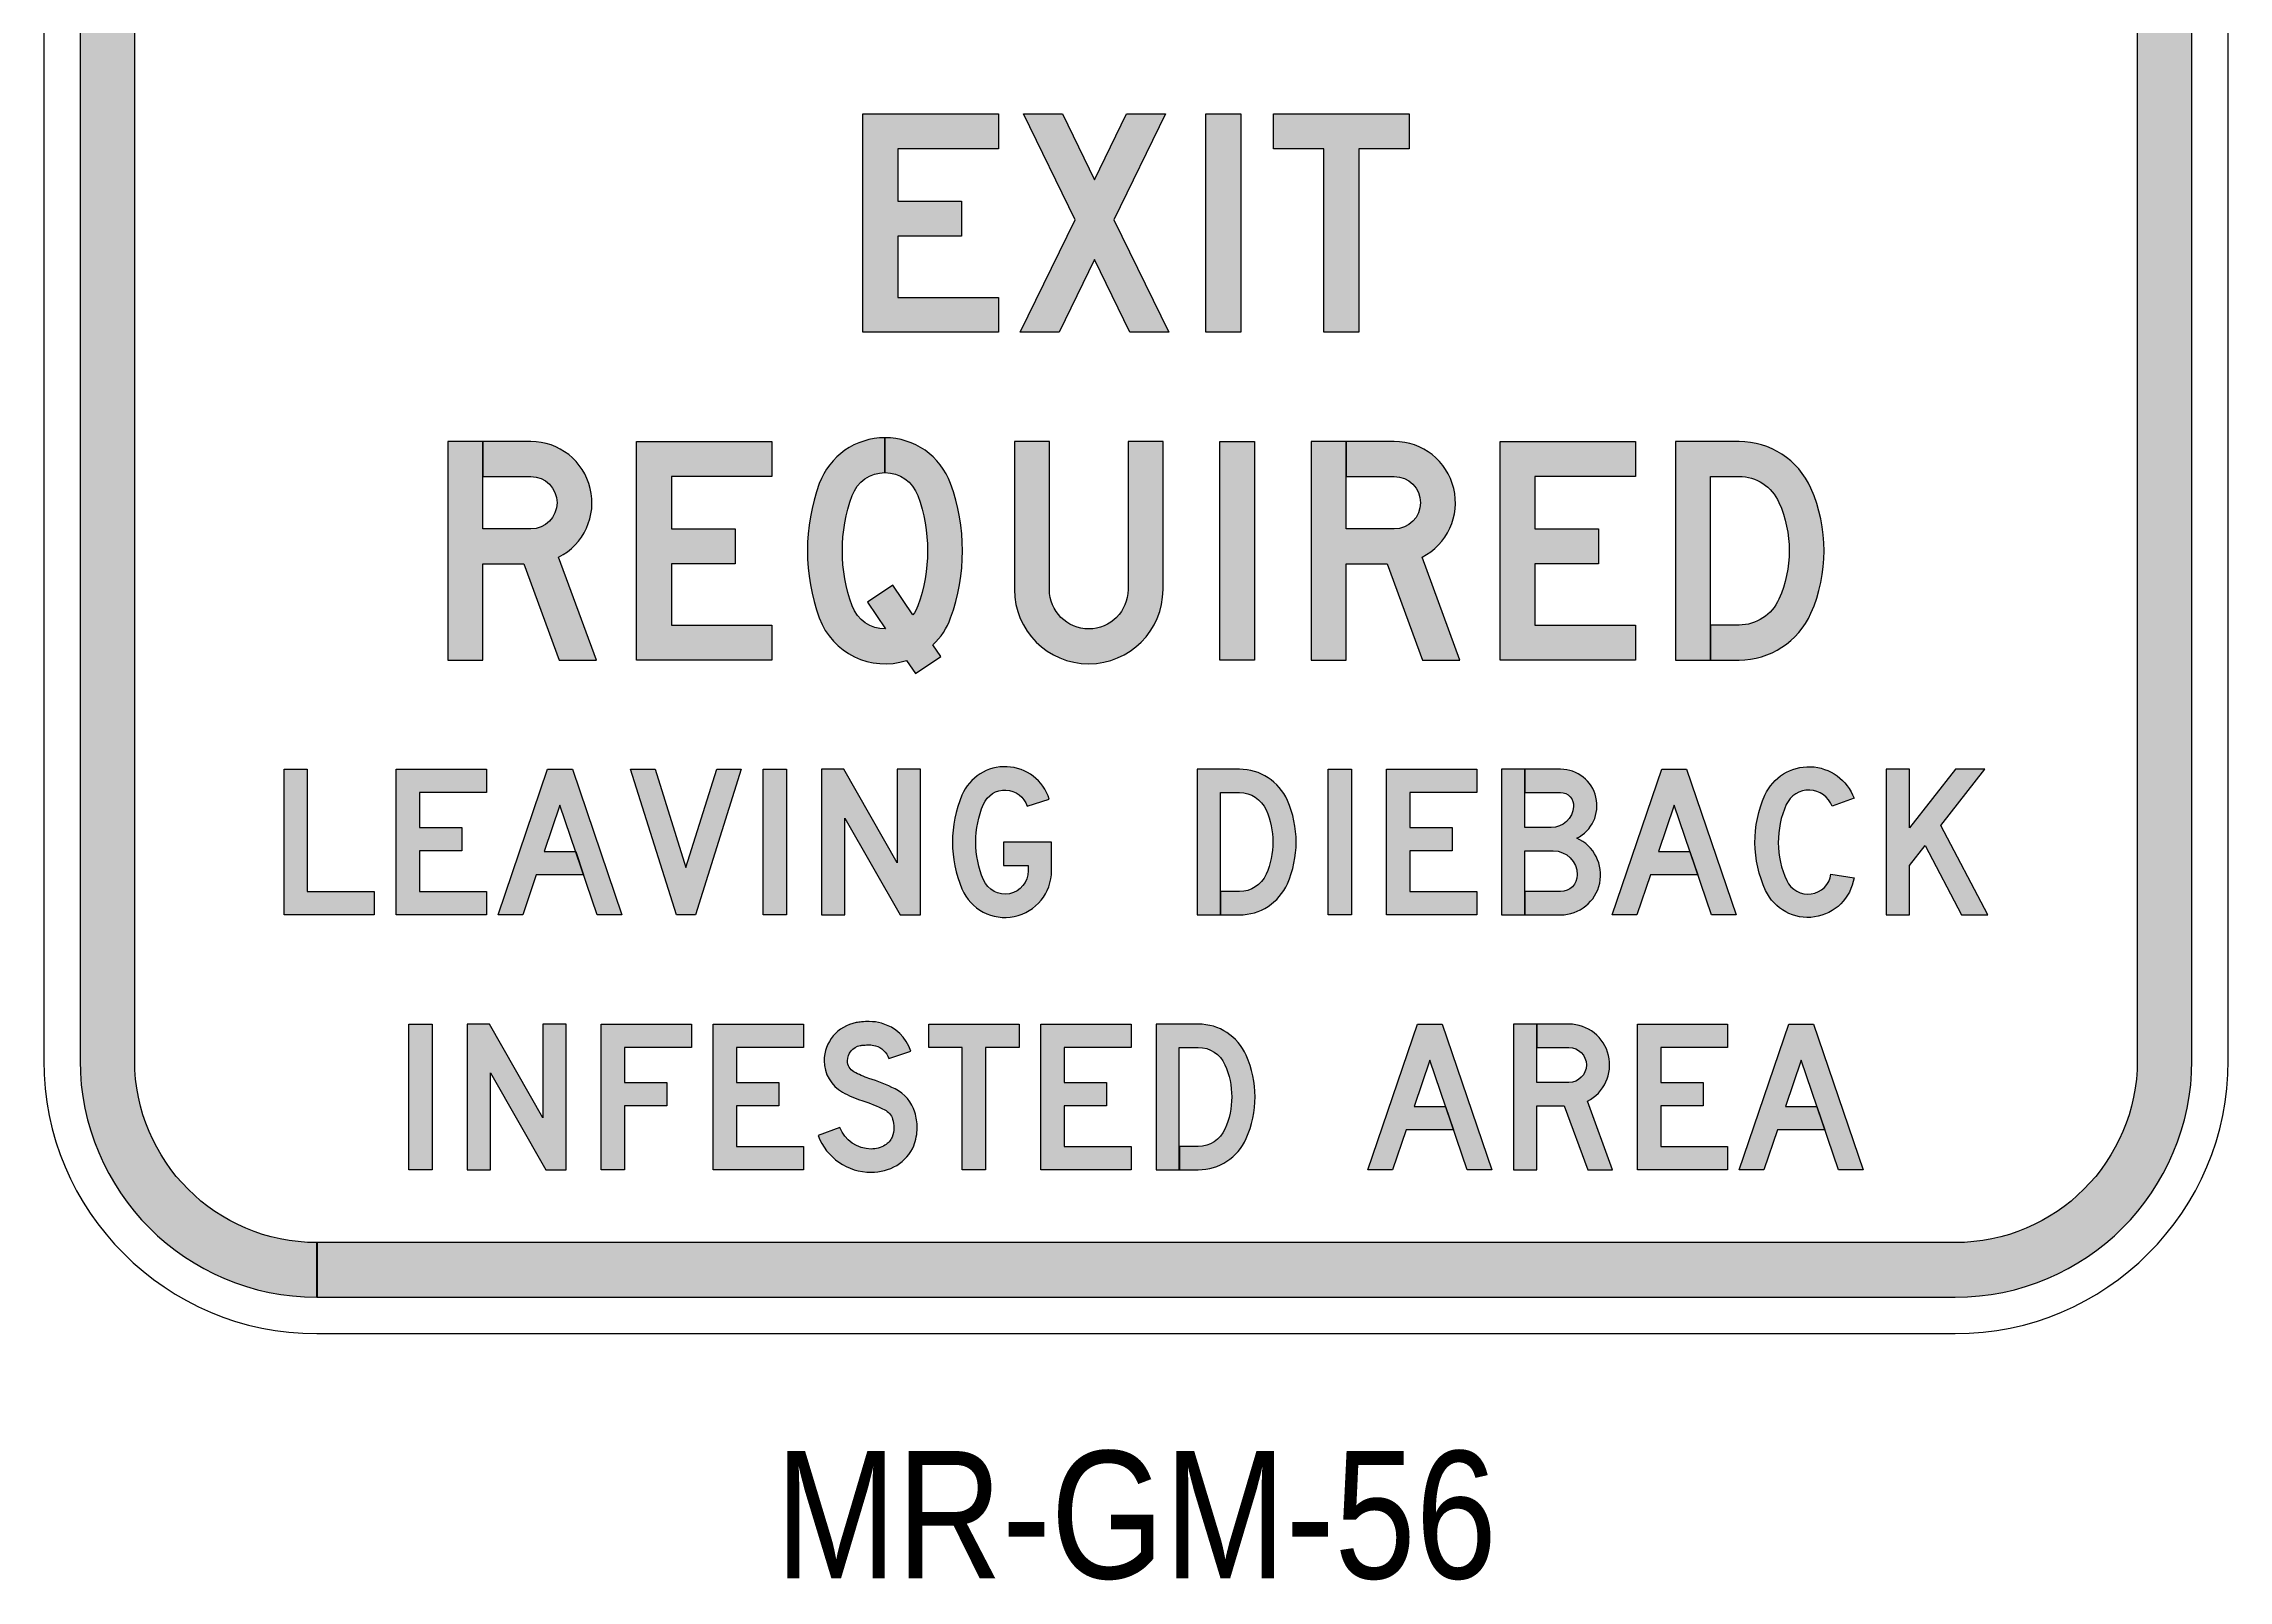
# Model space of a CAD drawing. Header units: millimetres. Extents: x 5945.2 to 6005.2, y 5292.1 to 5378.8.
# Drawn here: x 5945.2 to 6005.2, y 5292.1 to 5334.3 of the extents above; entities that cross this region are included whole.
import ezdxf
from ezdxf.enums import TextEntityAlignment as Align

# ---------------------------------------------------------------- set-up
doc = ezdxf.new("R2010")
doc.units = ezdxf.units.MM
doc.layers.add('GSBWFILL', color=7, linetype='Continuous', lineweight=0)
doc.layers.add('GSCOLORFILL', color=7, linetype='Continuous', lineweight=0)
doc.layers.add('T35', color=3, linetype='Continuous')
doc.layers.get('GSCOLORFILL').off()
doc.styles.add('T35', font='ARIALN.TTF', dxfattribs={"height": 3.5})
doc.styles.add('TSText', font='isocp2.shx')

# ---------------------------------------------------------------- blocks, each defined once
blk = doc.blocks.new('*U60')
at = {"layer": 'GSBWFILL', "transparency": 33554687}
blk.add_hatch(color=256, dxfattribs=at).paths.add_polyline_path([(-224.8500000000004, -390), (225, -390, 0.414213562373095), (290, -325), (290, 325, 0.414213562373095), (225, 390), (-225, 390, 0.414213562373095), (-290, 325), (-290, -325, 0.414213562373095), (-225, -390), (-225, -375, -0.414213562373095), (-275, -325), (-275, 325, -0.414213562373095), (-225, 375), (225, 375, -0.414213562373095), (275, 325), (275, -325, -0.414213562373095), (225, -375), (-224.8500000000004, -375)])
at = {"layer": 'GSBWFILL', "linetype": 'Continuous', "transparency": 33554687}
for points in [[(-225, -400), (225, -400, 0.414213562373095), (300, -325), (300, 325, 0.414213562373095), (225, 400), (-225, 400, 0.414213562373095), (-300, 325), (-300, -325, 0.414213562373095), (-225, -400)], [(-224.8500000000004, -390), (225, -390, 0.414213562373095), (290, -325), (290, 325, 0.414213562373095), (225, 390), (-225, 390, 0.414213562373095), (-290, 325), (-290, -325, 0.414213562373095), (-225, -390), (-225, -375, -0.414213562373095), (-275, -325), (-275, 325, -0.414213562373095), (-225, 375), (225, 375, -0.414213562373095), (275, 325), (275, -325, -0.414213562373095), (225, -375), (-224.8500000000004, -375), (-224.8500000000004, -390)]]:
    blk.add_lwpolyline(points, format="xyb", close=True, dxfattribs=at)
at = {"layer": 'GSBWFILL', "color": 250, "transparency": 33554687, "style": 'TSText'}
for s in ['levels:GSCOLORFILL|GSBWFILL|GSOUTLINE', 'panelStyle:MR-GM5-11 ENTRY_EXIT.ssm', 'chevronShoulderRadius:300.000', 'constructPanels:900|600|450', 'panelBorderRadius:300.000', 'chevronTipRadius:300.000', 'constructPanelMode:0', 'panelRoundCorners:0', 'panelStation:none', 'panelHeightLock:1', 'panelWidthLock:1', 'heightRounding:2', 'legendMaterial:0', 'panelName:name', 'panelStandard:2', 'widthRounding:2', 'panelMounting:1', 'panelMaterial:0', 'panelQuantity:1', 'marginAlign:9', 'panelShape:0', 'panelSizes:', 'version:2']:
    blk.add_text(s, height=0.001, dxfattribs=at).set_placement((0, 399.9979999999996), align=Align.CENTER)
blk = doc.blocks.new('*U3')
at = {"layer": 'GSBWFILL'}
h = blk.add_hatch(color=256, dxfattribs=at)
edge = h.paths.add_edge_path()
edge.add_line((32.005, 200.0000000000001), (32.005, 168))
edge.add_line((32.005, 168), (75.95926078043158, 168))
edge.add_arc((75.95926078043156, 144), 24, -90, 90, ccw=False)
edge.add_line((75.95926078043158, 120), (32, 120))
edge.add_line((32, 120), (32, 200.0000000000001))
edge.add_line((32, 200.0000000000001), (0, 200.0000000000001))
edge.add_line((0, 200.0000000000001), (0, 0))
edge.add_line((0, 0), (32, 0))
edge.add_line((32, 0), (32, 87.99999999999999))
edge.add_line((32, 87.99999999999999), (69.56177767763825, 87.99999999999989))
edge.add_line((69.56177767763825, 87.99999999999989), (101.9068749928872, -1.13686837721616e-13))
edge.add_line((101.9068749928872, -1.13686837721616e-13), (136.0000005012898, 0))
edge.add_line((136.0000005012898, 0), (101.4069289715749, 94.11597266024452))
edge.add_arc((75.95926078043153, 144), 56.00000000000001, 297.0277924266878, 449.9999999999999)
edge.add_line((75.95926078043158, 200), (32.005, 200.0000000000001))
blk.add_lwpolyline([(32.005, 200.0000000000001), (32.005, 168), (75.95926078043158, 168, -0.9999999999999997), (75.95926078043158, 120), (32, 120), (32, 200.0000000000001), (0, 200.0000000000001), (0, 0), (32, 0), (32, 87.99999999999999), (69.56177767763825, 87.99999999999989), (101.9068749928872, -1.13686837721616e-13), (136.0000005012898, 0), (101.4069289715749, 94.11597266024452, 0.7881398215037695), (75.95926078043158, 200)], format="xyb", close=True, dxfattribs=at)
blk = doc.blocks.new('*U4')
at = {"layer": 'GSBWFILL', "linetype": 'Continuous'}
blk.add_hatch(color=256, dxfattribs=at).paths.add_polyline_path([(124, 168), (32, 168), (32, 120), (90.15557582658448, 120), (90.15557582658454, 88), (32, 88), (32, 32), (124, 32), (124, 0), (0, 0), (0, 200), (124, 200)])
at = {"layer": 'GSBWFILL'}
blk.add_lwpolyline([(124, 168), (32, 168), (32, 120), (90.15557582658448, 120), (90.15557582658454, 88), (32, 88), (32, 32), (124, 32), (124, 0), (0, 0), (0, 200), (124, 200)], close=True, dxfattribs=at)
blk = doc.blocks.new('*U5')
at = {"layer": 'GSBWFILL', "linetype": 'Continuous'}
blk.add_hatch(color=256, dxfattribs=at).paths.add_polyline_path([(71, 171.5), (71, 203.5, 0.3148253933391203), (10.89746776448658, 161.4928538138885, 0.177215189873418), (10.89746776448658, 38.50714618611153, 0.4038112093743677), (90.83692084620304, -0.3481435324158042), (99, -12.5), (122.2426720247658, 3.113398001369433), (114.9469672184086, 13.97404947446941, 0.1162969882779719), (131.1025322355134, 38.50714618611138, 0.1772151898734181), (131.1025322355134, 161.4928538138885, 0.3147824596861236), (71.00999999999999, 203.49999921875), (71.00999999999999, 171.4999984375, -0.3147395270879068), (101.0512661177567, 150.4964269069442, -0.1772151898734181), (101.0512661177567, 49.50357309305575, -0.07337395745400667), (96.59504256230747, 41.29339186025629), (78.24267202476585, 68.61339800136943), (55, 53.00000000000001), (71.45583420892626, 28.50324680262116, -0.3187441096072749), (40.94873388224332, 49.50357309305576, -0.177215189873418), (40.94873388224327, 150.4964269069442, -0.3148253933391202)])
at = {"layer": 'GSBWFILL'}
blk.add_lwpolyline([(71.00999999999999, 171.4999984375, -0.3147395270879071), (101.0512661177568, 150.4964269069442, -0.1772151898734181), (101.0512661177567, 49.50357309305574, -0.07337395745400656), (96.59504256230747, 41.29339186025629), (78.24267202476585, 68.61339800136943), (55, 53), (71.45583420892626, 28.50324680262117, -0.3187441096072751), (40.94873388224329, 49.50357309305578, -0.1772151898734181), (40.94873388224329, 150.4964269069443, -0.3148253933391199), (71, 171.5), (71, 203.5, 0.3148253933391202), (10.89746776448658, 161.4928538138885, 0.1772151898734181), (10.89746776448658, 38.50714618611151, 0.4038112093743677), (90.83692084620304, -0.3481435324158184), (99, -12.5), (122.2426720247659, 3.113398001369426), (114.9469672184086, 13.97404947446942, 0.1162969882779723), (131.1025322355134, 38.50714618611148, 0.1772151898734181), (131.1025322355134, 161.4928538138885, 0.3147824596861236), (71.00999999999999, 203.49999921875)], format="xyb", close=True, dxfattribs=at)
blk = doc.blocks.new('*U6')
at = {"layer": 'GSBWFILL', "linetype": 'Continuous'}
blk.add_hatch(color=256, dxfattribs=at).paths.add_polyline_path([(0, 64.50000000000003, 1), (136, 64.50000000000001), (136, 200), (104, 200), (104, 64.5, -1), (32, 64.5), (32, 200), (0, 200)])
at = {"layer": 'GSBWFILL'}
blk.add_lwpolyline([(0, 200), (0, 64.50000000000001, 0.9999999999999999), (136, 64.5), (136, 200), (104, 200), (104, 64.5, -0.9999999999999999), (32, 64.5), (32, 200)], format="xyb", close=True, dxfattribs=at)
blk = doc.blocks.new('*U7')
at = {"layer": 'GSBWFILL', "linetype": 'Continuous'}
blk.add_hatch(color=256, dxfattribs=at).paths.add_polyline_path([(0, 200), (32, 200), (32, 0), (0, 0)])
at = {"layer": 'GSBWFILL'}
blk.add_lwpolyline([(0, 200), (32, 200), (32, 0), (0, 0)], close=True, dxfattribs=at)
blk = doc.blocks.new('*U8')
at = {"layer": 'GSBWFILL'}
h = blk.add_hatch(color=256, dxfattribs=at)
edge = h.paths.add_edge_path()
edge.add_line((32.005, 200.0000000000001), (32.005, 168))
edge.add_line((32.005, 168), (75.95926078043158, 168))
edge.add_arc((75.95926078043156, 144), 24, -90, 90, ccw=False)
edge.add_line((75.95926078043158, 120), (32, 120))
edge.add_line((32, 120), (32, 200.0000000000001))
edge.add_line((32, 200.0000000000001), (0, 200.0000000000001))
edge.add_line((0, 200.0000000000001), (0, 0))
edge.add_line((0, 0), (32, 0))
edge.add_line((32, 0), (32, 87.99999999999999))
edge.add_line((32, 87.99999999999999), (69.56177767763825, 87.99999999999989))
edge.add_line((69.56177767763825, 87.99999999999989), (101.9068749928872, -1.13686837721616e-13))
edge.add_line((101.9068749928872, -1.13686837721616e-13), (136.0000005012898, 0))
edge.add_line((136.0000005012898, 0), (101.4069289715749, 94.11597266024452))
edge.add_arc((75.95926078043153, 144), 56.00000000000001, 297.0277924266878, 449.9999999999999)
edge.add_line((75.95926078043158, 200), (32.005, 200.0000000000001))
blk.add_lwpolyline([(32.005, 200.0000000000001), (32.005, 168), (75.95926078043158, 168, -0.9999999999999997), (75.95926078043158, 120), (32, 120), (32, 200.0000000000001), (0, 200.0000000000001), (0, 0), (32, 0), (32, 87.99999999999999), (69.56177767763825, 87.99999999999989), (101.9068749928872, -1.13686837721616e-13), (136.0000005012898, 0), (101.4069289715749, 94.11597266024452, 0.7881398215037695), (75.95926078043158, 200)], format="xyb", close=True, dxfattribs=at)
blk = doc.blocks.new('*U9')
at = {"layer": 'GSBWFILL', "linetype": 'Continuous'}
blk.add_hatch(color=256, dxfattribs=at).paths.add_polyline_path([(124, 168), (32, 168), (32, 120), (90.15557582658448, 120), (90.15557582658454, 88), (32, 88), (32, 32), (124, 32), (124, 0), (0, 0), (0, 200), (124, 200)])
at = {"layer": 'GSBWFILL'}
blk.add_lwpolyline([(124, 168), (32, 168), (32, 120), (90.15557582658448, 120), (90.15557582658454, 88), (32, 88), (32, 32), (124, 32), (124, 0), (0, 0), (0, 200), (124, 200)], close=True, dxfattribs=at)
blk = doc.blocks.new('*U10')
at = {"layer": 'GSBWFILL', "linetype": 'Continuous'}
blk.add_hatch(color=256, dxfattribs=at).paths.add_polyline_path([(0, 0), (32, 0), (32, 168), (58.06346010171022, 168, -0.2964931262111151), (94.62198769690464, 144.2318840579709, -0.2120192820817769), (94.62198769690457, 55.76811594202896, -0.2964931262111147), (58.06346010171025, 32), (32.00999999999999, 32), (32.00999999999999, 0), (58.06346010171028, 0, 0.2964931262111141), (123.86880977306, 42.78260869565194, 0.2120192820817776), (123.8688097730601, 157.2173913043478, 0.296493126211115), (58.06346010171024, 200), (1.77635683940025e-15, 200)])
at = {"layer": 'GSBWFILL'}
blk.add_lwpolyline([(32.00999999999999, 31.99999999999999), (32.00999999999999, 0), (58.06346010171023, 0, 0.2964931262111147), (123.86880977306, 42.78260869565205, 0.2120192820817774), (123.8688097730601, 157.2173913043478, 0.2964931262111148), (58.06346010171023, 200), (0, 200), (0, 0), (32, 0), (32, 168), (58.06346010171023, 168, -0.2964931262111147), (94.62198769690463, 144.231884057971, -0.2120192820817771), (94.62198769690457, 55.76811594202893, -0.2964931262111147), (58.06346010171023, 32)], format="xyb", close=True, dxfattribs=at)
blk = doc.blocks.new('*U2')
at = {"layer": 'GSCOLORFILL', "color": 28, "true_color": 0x0a0a0a}
for name, p, xscale, yscale, zscale in [('*U3', (0, 0), 0.2999999988942136, 0.3, 0.2999999988942136), ('*U4', (51.82500000000001, 0), 0.3, 0.3, 0.3), ('*U5', (98.75294117647061, 0), 0.2999999999999999, 0.2999999999999999, 0.2999999999999999), ('*U6', (155.6205882352942, 0), 0.3, 0.3, 0.3), ('*U7', (211.9852941176471, 0), 0.3, 0.3, 0.3), ('*U8', (237.15, 0), 0.2999999988942136, 0.3, 0.2999999988942136), ('*U9', (288.975, 0), 0.3, 0.3, 0.3), ('*U10', (337.2, 0), 0.3, 0.3, 0.3)]:
    blk.add_blockref(name, p, dxfattribs=dict(at, xscale=xscale, yscale=yscale, zscale=zscale))
blk = doc.blocks.new('*U1')
at = {"layer": 'GSCOLORFILL'}
blk.add_blockref('*U2', (-189, 0), dxfattribs=at)
blk = doc.blocks.new('*U24')
at = {"layer": 'GSBWFILL', "linetype": 'Continuous'}
blk.add_hatch(color=256, dxfattribs=at).paths.add_polyline_path([(124, 168), (32, 168), (32, 120), (90.15557582658448, 120), (90.15557582658454, 88), (32, 88), (32, 32), (124, 32), (124, 0), (0, 0), (0, 200), (124, 200)])
at = {"layer": 'GSBWFILL'}
blk.add_lwpolyline([(124, 168), (32, 168), (32, 120), (90.15557582658448, 120), (90.15557582658454, 88), (32, 88), (32, 32), (124, 32), (124, 0), (0, 0), (0, 200), (124, 200)], close=True, dxfattribs=at)
blk = doc.blocks.new('*U25')
at = {"layer": 'GSBWFILL', "linetype": 'Continuous'}
blk.add_hatch(color=256, dxfattribs=at).paths.add_polyline_path([(50.20327474886614, 103.0798750345528), (0, -2.842170943040401e-14), (35.59345050226778, -2.842170943040401e-14), (68, 66.53874850271067), (100.4065494977322, -2.842170943040401e-14), (136, -2.842170943040401e-14), (85.79672525113392, 103.0798750345528), (133, 199.9999999999999), (97.40654949773221, 200), (68, 139.6210015663949), (38.59345050226779, 200), (2.999999999999993, 200)])
at = {"layer": 'GSBWFILL'}
blk.add_lwpolyline([(68, 66.53874850271067), (35.59345050226779, -2.842170943040401e-14), (0, -2.842170943040401e-14), (50.20327474886614, 103.0798750345528), (3, 200), (38.59345050226779, 200), (68, 139.6210015663949), (97.40654949773221, 200), (133, 199.9999999999999), (85.79672525113392, 103.0798750345528), (136, -2.842170943040401e-14), (100.4065494977322, -2.842170943040401e-14)], close=True, dxfattribs=at)
blk = doc.blocks.new('*U26')
at = {"layer": 'GSBWFILL', "linetype": 'Continuous'}
blk.add_hatch(color=256, dxfattribs=at).paths.add_polyline_path([(0, 200), (32, 200), (32, 0), (0, 0)])
at = {"layer": 'GSBWFILL'}
blk.add_lwpolyline([(0, 200), (32, 200), (32, 0), (0, 0)], close=True, dxfattribs=at)
blk = doc.blocks.new('*U27')
at = {"layer": 'GSBWFILL', "linetype": 'Continuous'}
blk.add_hatch(color=256, dxfattribs=at).paths.add_polyline_path([(124, 200), (124, 168), (78, 168), (78, 0), (46, 0), (46, 168), (0, 168), (0, 200)])
at = {"layer": 'GSBWFILL'}
blk.add_lwpolyline([(124, 200), (124, 168), (78, 168), (78, 0), (46, 0), (46, 168), (0, 168), (0, 200)], close=True, dxfattribs=at)
blk = doc.blocks.new('*U23')
at = {"layer": 'GSBWFILL', "color": 28, "true_color": 0x0a0a0a, "xscale": 0.3, "yscale": 0.3, "zscale": 0.3}
for name, p in [('*U24', (0, 0)), ('*U25', (43.19999999999982, 0)), ('*U26', (94.19999999999982, 0)), ('*U27', (112.8000000000002, 0))]:
    blk.add_blockref(name, p, dxfattribs=at)
blk = doc.blocks.new('*U22')
at = {"layer": 'GSBWFILL'}
blk.add_blockref('*U23', (-75, 0), dxfattribs=at)
blk = doc.blocks.new('*U30')
at = {"layer": 'GSBWFILL', "linetype": 'Continuous'}
blk.add_hatch(color=256, dxfattribs=at).paths.add_polyline_path([(32, 32), (124, 32), (124, 0), (0, 0), (0, 200), (32, 200)])
at = {"layer": 'GSBWFILL'}
blk.add_lwpolyline([(32, 32), (124, 32), (124, 0), (0, 0), (0, 200), (32, 200)], close=True, dxfattribs=at)
blk = doc.blocks.new('*U31')
at = {"layer": 'GSBWFILL', "linetype": 'Continuous'}
blk.add_hatch(color=256, dxfattribs=at).paths.add_polyline_path([(124, 168), (32, 168), (32, 120), (90.15557582658448, 120), (90.15557582658454, 88), (32, 88), (32, 32), (124, 32), (124, 0), (0, 0), (0, 200), (124, 200)])
at = {"layer": 'GSBWFILL'}
blk.add_lwpolyline([(124, 168), (32, 168), (32, 120), (90.15557582658448, 120), (90.15557582658454, 88), (32, 88), (32, 32), (124, 32), (124, 0), (0, 0), (0, 200), (124, 200)], close=True, dxfattribs=at)
blk = doc.blocks.new('*U32')
at = {"layer": 'GSBWFILL', "linetype": 'Continuous'}
blk.add_hatch(color=256, dxfattribs=at).paths.add_polyline_path([(0, 0), (68, 200), (102, 200), (170, 0), (136.2009704281322, 0), (85, 150.5910894945062), (63.37275643622598, 86.9815496010532), (106.6166813670329, 86.9815496010532), (117.4966813670329, 54.9815496010532), (52.49275643622593, 54.9815496010532), (33.79902957186789, 0)])
at = {"layer": 'GSBWFILL'}
blk.add_lwpolyline([(0, 0), (68, 200), (102, 200), (170, 0), (136.2009704281322, 0), (85, 150.5910894945062), (63.37275643622598, 86.9815496010532), (106.6166813670329, 86.9815496010532), (117.4966813670329, 54.9815496010532), (52.49275643622593, 54.9815496010532), (33.79902957186789, 0)], close=True, dxfattribs=at)
blk = doc.blocks.new('*U33')
at = {"layer": 'GSBWFILL', "linetype": 'Continuous'}
blk.add_hatch(color=256, dxfattribs=at).paths.add_polyline_path([(33.55005812215529, 199.9999999999999), (76, 65.23827975287402), (118.4499418778447, 200), (152, 200), (89, 0), (63, 0), (0, 199.9999999999999)])
at = {"layer": 'GSBWFILL'}
blk.add_lwpolyline([(33.55005812215529, 199.9999999999999), (76, 65.23827975287402), (118.4499418778447, 200), (152, 200), (89, 0), (63, 0), (0, 199.9999999999999)], close=True, dxfattribs=at)
blk = doc.blocks.new('*U34')
at = {"layer": 'GSBWFILL', "linetype": 'Continuous'}
blk.add_hatch(color=256, dxfattribs=at).paths.add_polyline_path([(0, 200), (32, 200), (32, 0), (0, 0)])
at = {"layer": 'GSBWFILL'}
blk.add_lwpolyline([(0, 200), (32, 200), (32, 0), (0, 0)], close=True, dxfattribs=at)
blk = doc.blocks.new('*U35')
at = {"layer": 'GSBWFILL', "linetype": 'Continuous'}
blk.add_hatch(color=256, dxfattribs=at).paths.add_polyline_path([(32, 133), (108, 0), (136, 0), (136, 200), (104, 200), (104, 71.49806198638848), (30.57032113507903, 200), (0, 200), (0, 0), (32, 0)])
at = {"layer": 'GSBWFILL'}
blk.add_lwpolyline([(136, 0), (136, 200), (104, 200), (104, 71.49806198638845), (30.57032113507904, 200), (0, 200), (0, 0), (32, 0), (32, 133), (108, 0)], close=True, dxfattribs=at)
blk = doc.blocks.new('*U36')
at = {"layer": 'GSBWFILL', "linetype": 'Continuous'}
blk.add_hatch(color=256, dxfattribs=at).paths.add_polyline_path([(102.4784760117693, 149.25), (132.9569520235387, 159, 0.6960666674231567), (13.04355856549174, 164.4025704171156, 0.2025316455696203), (13.04355856549179, 35.59742958288439, 0.8177717737410953), (136, 60.50000000000001), (136, 100), (70, 100), (70, 68.00000000000001), (104, 68.00000000000001), (104, 60.5, -0.8177717737410962), (42.52177928274591, 48.04871479144219, -0.2025316455696204), (42.52177928274591, 151.9512852085578, -0.6960666674231561)])
at = {"layer": 'GSBWFILL'}
blk.add_lwpolyline([(70, 100), (70, 68.00000000000001), (104, 68.00000000000001), (104, 60.5, -0.8177717737410954), (42.52177928274591, 48.04871479144221, -0.2025316455696203), (42.52177928274591, 151.9512852085578, -0.6960666674231561), (102.4784760117693, 149.25), (132.9569520235387, 159, 0.6960666674231561), (13.04355856549176, 164.4025704171156, 0.2025316455696203), (13.04355856549176, 35.59742958288442, 0.8177717737410954), (136, 60.5), (136, 100)], format="xyb", close=True, dxfattribs=at)
blk = doc.blocks.new('*U29')
at = {"layer": 'GSBWFILL', "color": 28, "true_color": 0x0a0a0a, "xscale": 0.2, "yscale": 0.2, "zscale": 0.2}
for name, p in [('*U30', (0, 0)), ('*U31', (30.80000000000018, 0)), ('*U32', (58.80000000000018, 0)), ('*U33', (95.19999999999982, 0)), ('*U34', (131.5999999999995, 0)), ('*U35', (147.5999999999995, 0)), ('*U36', (183.5999999999995, 0))]:
    blk.add_blockref(name, p, dxfattribs=at)
blk = doc.blocks.new('*U38')
at = {"layer": 'GSBWFILL', "linetype": 'Continuous'}
blk.add_hatch(color=256, dxfattribs=at).paths.add_polyline_path([(0, 0), (32, 0), (32, 168), (58.06346010171022, 168, -0.2964931262111151), (94.62198769690464, 144.2318840579709, -0.2120192820817769), (94.62198769690457, 55.76811594202896, -0.2964931262111147), (58.06346010171025, 32), (32.00999999999999, 32), (32.00999999999999, 0), (58.06346010171028, 0, 0.2964931262111141), (123.86880977306, 42.78260869565194, 0.2120192820817776), (123.8688097730601, 157.2173913043478, 0.296493126211115), (58.06346010171024, 200), (1.77635683940025e-15, 200)])
at = {"layer": 'GSBWFILL'}
blk.add_lwpolyline([(32.00999999999999, 31.99999999999999), (32.00999999999999, 0), (58.06346010171023, 0, 0.2964931262111147), (123.86880977306, 42.78260869565205, 0.2120192820817774), (123.8688097730601, 157.2173913043478, 0.2964931262111148), (58.06346010171023, 200), (0, 200), (0, 0), (32, 0), (32, 168), (58.06346010171023, 168, -0.2964931262111147), (94.62198769690463, 144.231884057971, -0.2120192820817771), (94.62198769690457, 55.76811594202893, -0.2964931262111147), (58.06346010171023, 32)], format="xyb", close=True, dxfattribs=at)
blk = doc.blocks.new('*U39')
at = {"layer": 'GSBWFILL', "linetype": 'Continuous'}
blk.add_hatch(color=256, dxfattribs=at).paths.add_polyline_path([(0, 200), (32, 200), (32, 0), (0, 0)])
at = {"layer": 'GSBWFILL'}
blk.add_lwpolyline([(0, 200), (32, 200), (32, 0), (0, 0)], close=True, dxfattribs=at)
blk = doc.blocks.new('*U40')
at = {"layer": 'GSBWFILL', "linetype": 'Continuous'}
blk.add_hatch(color=256, dxfattribs=at).paths.add_polyline_path([(124, 168), (32, 168), (32, 120), (90.15557582658448, 120), (90.15557582658454, 88), (32, 88), (32, 32), (124, 32), (124, 0), (0, 0), (0, 200), (124, 200)])
at = {"layer": 'GSBWFILL'}
blk.add_lwpolyline([(124, 168), (32, 168), (32, 120), (90.15557582658448, 120), (90.15557582658454, 88), (32, 88), (32, 32), (124, 32), (124, 0), (0, 0), (0, 200), (124, 200)], close=True, dxfattribs=at)
blk = doc.blocks.new('*U41')
at = {"layer": 'GSBWFILL', "linetype": 'Continuous'}
blk.add_hatch(color=256, dxfattribs=at).paths.add_polyline_path([(32.00999999999999, 200), (32.00999999999998, 168), (80.99999999999999, 168, -0.4369501879659421), (98.94666654943711, 148.6153846153846, -0.3918366946533312), (68.03851860318423, 120), (32, 120), (32, 200), (0, 200), (0, 0), (32, 0), (32, 88), (70.99999999999999, 88.00000000000001, -0.4142135623730951), (104, 55, -0.4142135623730952), (81.00000000000001, 32), (32.00999999999999, 32), (32.00999999999999, 0), (80.99999999999997, 0, 0.8101203806570798), (103.3296878269435, 105.2631578947368, 0.7917000734326471), (80.99999999999994, 200)])
at = {"layer": 'GSBWFILL'}
blk.add_lwpolyline([(32, 87.99999999999999), (71, 88, -0.4142135623730948), (104, 55.00000000000001, -0.4142135623730953), (81, 31.99999999999999), (32.00999999999999, 32), (32.00999999999999, -2.807959626133432e-15), (81, -7.105427357601002e-15, 0.8101203806570794), (103.3296878269435, 105.2631578947368, 0.7917000734326467), (81, 200), (32.00999999999999, 200), (32.00999999999999, 168), (81, 168, -0.4369501879659418), (98.94666654943711, 148.6153846153846, -0.3918366946533313), (68.03851860318423, 120), (32, 120), (32, 200), (0, 200), (0, 0), (32, -2.807082412879408e-15)], format="xyb", close=True, dxfattribs=at)
blk = doc.blocks.new('*U42')
at = {"layer": 'GSBWFILL', "linetype": 'Continuous'}
blk.add_hatch(color=256, dxfattribs=at).paths.add_polyline_path([(0, 0), (68, 200), (102, 200), (170, 0), (136.2009704281322, 0), (85, 150.5910894945062), (63.37275643622598, 86.9815496010532), (106.6166813670329, 86.9815496010532), (117.4966813670329, 54.9815496010532), (52.49275643622593, 54.9815496010532), (33.79902957186789, 0)])
at = {"layer": 'GSBWFILL'}
blk.add_lwpolyline([(0, 0), (68, 200), (102, 200), (170, 0), (136.2009704281322, 0), (85, 150.5910894945062), (63.37275643622598, 86.9815496010532), (106.6166813670329, 86.9815496010532), (117.4966813670329, 54.9815496010532), (52.49275643622593, 54.9815496010532), (33.79902957186789, 0)], close=True, dxfattribs=at)
blk = doc.blocks.new('*U43')
at = {"layer": 'GSBWFILL', "linetype": 'Continuous'}
blk.add_hatch(color=256, dxfattribs=at).paths.add_polyline_path([(13.72124205111106, 164.4021739130435, 0.2166768782576798), (14.62675417347887, 33.60638297872339, 0.7444135620073873), (136, 51.04683606026731), (104.3509964946425, 55.77341803013366, -0.7444135620073865), (43.66437358138195, 47.05319148936167, -0.2166768782576799), (42.9422563192404, 151.3586956521739, -0.6740116141040627), (105.934343747456, 149.1418350505327), (136, 160.0988562745634, 0.6740116141040621)])
at = {"layer": 'GSBWFILL'}
blk.add_lwpolyline([(136, 51.04683606026732, -0.744413562007387), (14.6267541734789, 33.60638297872336, -0.2166768782576799), (13.72124205111101, 164.4021739130435, -0.674011614104063), (136, 160.0988562745634), (105.934343747456, 149.1418350505327, 0.6740116141040626), (42.94225631924041, 151.3586956521739, 0.21667687825768), (43.66437358138194, 47.05319148936167, 0.744413562007387), (104.3509964946425, 55.77341803013366)], format="xyb", close=True, dxfattribs=at)
blk = doc.blocks.new('*U44')
at = {"layer": 'GSBWFILL', "linetype": 'Continuous'}
blk.add_hatch(color=256, dxfattribs=at).paths.add_polyline_path([(32, 0), (32, 67.77367744077013), (53.63738598284965, 95.31688860247617), (103.83382792253, 0), (140, 0), (75.28901369495077, 122.878228708057), (135.8743072298192, 200), (95.18098315813143, 200), (32, 119.5740575174867), (32, 200), (0, 200), (0, 0)])
at = {"layer": 'GSBWFILL'}
blk.add_lwpolyline([(32, 0), (32, 67.77367744077013), (53.63738598284965, 95.31688860247617), (103.83382792253, 0), (140, 0), (75.28901369495077, 122.878228708057), (135.8743072298192, 200), (95.18098315813143, 200), (32, 119.5740575174867), (32, 200), (0, 200), (0, 0)], close=True, dxfattribs=at)
blk = doc.blocks.new('*U37')
at = {"layer": 'GSBWFILL', "color": 28, "true_color": 0x0a0a0a}
for name, p, xscale, yscale, zscale in [('*U38', (0, 0), 0.2, 0.2, 0.2), ('*U39', (36, 0), 0.2, 0.2, 0.2), ('*U40', (52, 0), 0.2, 0.2, 0.2), ('*U41', (83.60000000000036, 0), 0.1999999999999987, 0.1999999999999987, 0.1999999999999987), ('*U42', (114, 0), 0.2, 0.2, 0.2), ('*U43', (153.1999999999998, 0), 0.2, 0.2, 0.2), ('*U44', (189.1999999999998, 0), 0.2, 0.2, 0.2)]:
    blk.add_blockref(name, p, dxfattribs=dict(at, xscale=xscale, yscale=yscale, zscale=zscale))
blk = doc.blocks.new('*U28')
at = {"layer": 'GSBWFILL'}
for name, p in [('*U29', (-234.0000000000009, 0)), ('*U37', (16.79999999999836, 0))]:
    blk.add_blockref(name, p, dxfattribs=at)
blk = doc.blocks.new('*U47')
at = {"layer": 'GSBWFILL', "linetype": 'Continuous'}
blk.add_hatch(color=256, dxfattribs=at).paths.add_polyline_path([(0, 200), (32, 200), (32, 0), (0, 0)])
at = {"layer": 'GSBWFILL'}
blk.add_lwpolyline([(0, 200), (32, 200), (32, 0), (0, 0)], close=True, dxfattribs=at)
blk = doc.blocks.new('*U48')
at = {"layer": 'GSBWFILL', "linetype": 'Continuous'}
blk.add_hatch(color=256, dxfattribs=at).paths.add_polyline_path([(32, 133), (108, 0), (136, 0), (136, 200), (104, 200), (104, 71.49806198638848), (30.57032113507903, 200), (0, 200), (0, 0), (32, 0)])
at = {"layer": 'GSBWFILL'}
blk.add_lwpolyline([(136, 0), (136, 200), (104, 200), (104, 71.49806198638845), (30.57032113507904, 200), (0, 200), (0, 0), (32, 0), (32, 133), (108, 0)], close=True, dxfattribs=at)
blk = doc.blocks.new('*U49')
at = {"layer": 'GSBWFILL', "linetype": 'Continuous'}
blk.add_hatch(color=256, dxfattribs=at).paths.add_polyline_path([(124, 200), (124, 168), (32, 168), (32, 120), (90.15557582658448, 120), (90.15557582658454, 88), (32, 88), (32, 0), (0, 0), (0, 200)])
at = {"layer": 'GSBWFILL'}
blk.add_lwpolyline([(124, 200), (124, 168), (32, 168), (32, 120), (90.15557582658448, 120), (90.15557582658454, 88), (32, 88), (32, 0), (0, 0), (0, 200)], close=True, dxfattribs=at)
blk = doc.blocks.new('*U50')
at = {"layer": 'GSBWFILL', "linetype": 'Continuous'}
blk.add_hatch(color=256, dxfattribs=at).paths.add_polyline_path([(124, 168), (32, 168), (32, 120), (90.15557582658448, 120), (90.15557582658454, 88), (32, 88), (32, 32), (124, 32), (124, 0), (0, 0), (0, 200), (124, 200)])
at = {"layer": 'GSBWFILL'}
blk.add_lwpolyline([(124, 168), (32, 168), (32, 120), (90.15557582658448, 120), (90.15557582658454, 88), (32, 88), (32, 32), (124, 32), (124, 0), (0, 0), (0, 200), (124, 200)], close=True, dxfattribs=at)
blk = doc.blocks.new('*U51')
at = {"layer": 'GSBWFILL'}
h = blk.add_hatch(color=256, dxfattribs=at)
edge = h.paths.add_edge_path()
edge.add_arc((70.1138021978752, 139.8349602439575), 31.66503975604246, 74.46761882983742, 89.99999999999937, ccw=False)
edge.add_arc((71.36961921618118, 144.3533723390851), 26.97535701145702, 18.43416843661788, 74.46761882983628, ccw=False)
edge.add_line((96.96080605563552, 152.8833806652067), (127.318809418287, 163.002255693254))
edge.add_arc((71.36961921618013, 144.353372339084), 58.97535701145839, 18.43416843661881, 74.46761882983712)
edge.add_arc((70.11380219787513, 139.8349602439581), 63.66503975604186, 74.46761882983803, 90.00000000000006)
edge.add_arc((70.11380219787479, 87.17811100693719), 116.3218889930628, 89.99999999999987, 95.20208452342816)
edge.add_arc((67.43430500120193, 116.6089654807103), 86.76931042056951, 95.20208452342852, 100.0660043927368)
edge.add_arc((61.58281260194144, 149.5723280011554), 53.29061223869738, 100.0660043927364, 179.9999999999999)
edge.add_arc((57.59622376642022, 149.5723280011556), 49.30402340317619, 180.0000000000001, 240.52539161732)
edge.add_arc((102.7723739602681, 229.5035335058323), 141.1184131237857, 240.5253916173195, 252.4229875600029)
edge.add_arc((-5.154268137836397, -111.1985611304839), 216.2694397253923, 63.49479254048009, 72.42298756000332, ccw=False)
edge.add_arc((81.8551508929528, 63.27562188433962), 21.30308483623306, 17.092358613637998, 63.49479254048009, ccw=False)
edge.add_arc((63.63858117502647, 57.67413260573667), 40.36141882497338, -1.1368683772161603e-13, 17.092358613637487, ccw=False)
edge.add_arc((69.91031519401423, 57.67413260573653), 34.08968480598563, -21.835978028378975, 1.1368683772161603e-13, ccw=False)
edge.add_arc((80.10296240503372, 53.58993848622089), 23.1092158372125, 300.4201037662424, 338.16402197162085, ccw=False)
edge.add_arc((72.8177436446915, 65.99731672222809), 37.49731672222812, 270.00000000000006, 300.4201037662424, ccw=False)
edge.add_arc((72.81774364469152, 74.31938926379087), 45.8193892637909, 200.6540005308844, 270.00000000000006, ccw=False)
edge.add_line((29.94328044301864, 58.15780401743604), (-1.13686837721616e-13, 46.87064510517077))
edge.add_arc((72.81774364469149, 74.31938926379078), 77.81938926379081, 200.6540005308842, 269.9999999999999)
edge.add_arc((72.81774364469143, 65.9973167222284), 69.49731672222843, 269.9999999999999, 300.4201037662422)
edge.add_arc((80.10296240503381, 53.58993848622085), 55.10921583721243, 300.4201037662423, 338.1640219716208)
edge.add_arc((69.91031519401425, 57.67413260573646), 66.08968480598561, 338.1640219716209, 360.0000000000001)
edge.add_arc((63.63858117502667, 57.67413260573663), 72.36141882497319, 359.9999999999999, 377.0923586136376)
edge.add_arc((81.85515089295305, 63.2756218843399), 53.30308483623273, 17.09235861363743, 63.49479254047981)
edge.add_arc((-5.154268137833228, -111.198561130476), 248.2694397253839, 63.49479254047989, 72.4229875600031)
edge.add_arc((102.7723739602719, 229.5035335058409), 109.118413123795, 240.5253916173198, 252.4229875600031, ccw=False)
edge.add_arc((57.59622376642032, 149.5723280011554), 17.30402340317604, 179.9999999999995, 240.5253916173191, ccw=False)
edge.add_arc((61.58281260194153, 149.5723280011556), 21.29061223869724, 100.06600439273649, 180.0000000000001, ccw=False)
edge.add_arc((67.4343050012016, 116.6089654807101), 54.76931042056966, 95.20208452342831, 100.06600439273649, ccw=False)
edge.add_arc((70.11380219787529, 87.17811100693228), 84.32188899306769, 89.99999999999977, 95.20208452342808, ccw=False)
blk.add_lwpolyline([(70.11380219787551, 171.5, -0.06787675261042452), (78.59315953967004, 170.3435695505434, -0.2494830365654269), (96.96080605563552, 152.8833806652067), (127.318809418287, 163.002255693254, 0.2494830365654264), (87.16221351932367, 201.1749061075884, 0.06787675261042452), (70.11380219787506, 203.5, 0.02270227471950201), (59.56703468978421, 203.0208818389779, 0.02122604096759155), (52.26854324855614, 202.0426409332105, 0.3636441175402912), (8.292200363244035, 149.5723280011555, 0.2704077510795036), (33.33678063119186, 106.6495351923277, 0.0519597405227712), (60.15638590907119, 94.97367033413467, -0.03897631886995447), (91.3622734742722, 82.33962051430993, -0.2052815878054308), (102.2173258005501, 69.53687228439209, -0.07471806484743376), (103.9999999999999, 57.67413260573662, -0.09556678149168694), (101.5541485995273, 44.99444737401317, -0.1661941654668835), (91.80399884476228, 33.66202833871628, -0.1335177693873042), (72.81774364469155, 28.49999999999997, -0.3121642975364797), (29.94328044301864, 58.15780401743604), (-1.13686837721616e-13, 46.87064510517077, 0.3121642975364798), (72.81774364469138, -3.500000000000028, 0.1335177693873042), (108.0067626559154, 6.067274401056522, 0.1661941654668837), (131.2582269663246, 33.09202205901265, 0.09556678149168694), (135.9999999999999, 57.67413260573656, 0.07471806484743371), (132.8039568942248, 78.94208351750389, 0.2052815878054319), (105.6432062565886, 110.9762222482267, 0.03897631886995447), (69.8199839289999, 125.4796512773732, -0.05195974052277098), (49.08199018496825, 134.5078979602233, -0.2704077510795024), (40.29220036324429, 149.5723280011556, -0.3636441175402912), (57.86158500182572, 170.5352150791966, -0.02122604096759155), (62.46843668024738, 171.1526866203946, -0.02270227471950201)], format="xyb", close=True, dxfattribs=at)
blk = doc.blocks.new('*U52')
at = {"layer": 'GSBWFILL', "linetype": 'Continuous'}
blk.add_hatch(color=256, dxfattribs=at).paths.add_polyline_path([(124, 200), (124, 168), (78, 168), (78, 0), (46, 0), (46, 168), (0, 168), (0, 200)])
at = {"layer": 'GSBWFILL'}
blk.add_lwpolyline([(124, 200), (124, 168), (78, 168), (78, 0), (46, 0), (46, 168), (0, 168), (0, 200)], close=True, dxfattribs=at)
blk = doc.blocks.new('*U53')
at = {"layer": 'GSBWFILL', "linetype": 'Continuous'}
blk.add_hatch(color=256, dxfattribs=at).paths.add_polyline_path([(124, 168), (32, 168), (32, 120), (90.15557582658448, 120), (90.15557582658454, 88), (32, 88), (32, 32), (124, 32), (124, 0), (0, 0), (0, 200), (124, 200)])
at = {"layer": 'GSBWFILL'}
blk.add_lwpolyline([(124, 168), (32, 168), (32, 120), (90.15557582658448, 120), (90.15557582658454, 88), (32, 88), (32, 32), (124, 32), (124, 0), (0, 0), (0, 200), (124, 200)], close=True, dxfattribs=at)
blk = doc.blocks.new('*U54')
at = {"layer": 'GSBWFILL', "linetype": 'Continuous'}
blk.add_hatch(color=256, dxfattribs=at).paths.add_polyline_path([(0, 0), (32, 0), (32, 168), (58.06346010171022, 168, -0.2964931262111151), (94.62198769690464, 144.2318840579709, -0.2120192820817769), (94.62198769690457, 55.76811594202896, -0.2964931262111147), (58.06346010171025, 32), (32.00999999999999, 32), (32.00999999999999, 0), (58.06346010171028, 0, 0.2964931262111141), (123.86880977306, 42.78260869565194, 0.2120192820817776), (123.8688097730601, 157.2173913043478, 0.296493126211115), (58.06346010171024, 200), (1.77635683940025e-15, 200)])
at = {"layer": 'GSBWFILL'}
blk.add_lwpolyline([(32.00999999999999, 31.99999999999999), (32.00999999999999, 0), (58.06346010171023, 0, 0.2964931262111147), (123.86880977306, 42.78260869565205, 0.2120192820817774), (123.8688097730601, 157.2173913043478, 0.2964931262111148), (58.06346010171023, 200), (0, 200), (0, 0), (32, 0), (32, 168), (58.06346010171023, 168, -0.2964931262111147), (94.62198769690463, 144.231884057971, -0.2120192820817771), (94.62198769690457, 55.76811594202893, -0.2964931262111147), (58.06346010171023, 32)], format="xyb", close=True, dxfattribs=at)
blk = doc.blocks.new('*U46')
at = {"layer": 'GSBWFILL', "color": 28, "true_color": 0x0a0a0a, "xscale": 0.2, "yscale": 0.2, "zscale": 0.2}
for name, p in [('*U47', (0, 0)), ('*U48', (16, 0)), ('*U49', (52.80000000000018, 0)), ('*U50', (83.60000000000036, 0)), ('*U51', (112.4000000000005, 0)), ('*U52', (142.8000000000002, 0)), ('*U53', (173.6000000000004, 0)), ('*U54', (205.2000000000007, 0))]:
    blk.add_blockref(name, p, dxfattribs=at)
blk = doc.blocks.new('*U56')
at = {"layer": 'GSBWFILL', "linetype": 'Continuous'}
blk.add_hatch(color=256, dxfattribs=at).paths.add_polyline_path([(0, 0), (68, 200), (102, 200), (170, 0), (136.2009704281322, 0), (85, 150.5910894945062), (63.37275643622598, 86.9815496010532), (106.6166813670329, 86.9815496010532), (117.4966813670329, 54.9815496010532), (52.49275643622593, 54.9815496010532), (33.79902957186789, 0)])
at = {"layer": 'GSBWFILL'}
blk.add_lwpolyline([(0, 0), (68, 200), (102, 200), (170, 0), (136.2009704281322, 0), (85, 150.5910894945062), (63.37275643622598, 86.9815496010532), (106.6166813670329, 86.9815496010532), (117.4966813670329, 54.9815496010532), (52.49275643622593, 54.9815496010532), (33.79902957186789, 0)], close=True, dxfattribs=at)
blk = doc.blocks.new('*U57')
at = {"layer": 'GSBWFILL'}
h = blk.add_hatch(color=256, dxfattribs=at)
edge = h.paths.add_edge_path()
edge.add_line((32.005, 200.0000000000001), (32.005, 168))
edge.add_line((32.005, 168), (75.95926078043158, 168))
edge.add_arc((75.95926078043156, 144), 24, -90, 90, ccw=False)
edge.add_line((75.95926078043158, 120), (32, 120))
edge.add_line((32, 120), (32, 200.0000000000001))
edge.add_line((32, 200.0000000000001), (0, 200.0000000000001))
edge.add_line((0, 200.0000000000001), (0, 0))
edge.add_line((0, 0), (32, 0))
edge.add_line((32, 0), (32, 87.99999999999999))
edge.add_line((32, 87.99999999999999), (69.56177767763825, 87.99999999999989))
edge.add_line((69.56177767763825, 87.99999999999989), (101.9068749928872, -1.13686837721616e-13))
edge.add_line((101.9068749928872, -1.13686837721616e-13), (136.0000005012898, 0))
edge.add_line((136.0000005012898, 0), (101.4069289715749, 94.11597266024452))
edge.add_arc((75.95926078043153, 144), 56.00000000000001, 297.0277924266878, 449.9999999999999)
edge.add_line((75.95926078043158, 200), (32.005, 200.0000000000001))
blk.add_lwpolyline([(32.005, 200.0000000000001), (32.005, 168), (75.95926078043158, 168, -0.9999999999999997), (75.95926078043158, 120), (32, 120), (32, 200.0000000000001), (0, 200.0000000000001), (0, 0), (32, 0), (32, 87.99999999999999), (69.56177767763825, 87.99999999999989), (101.9068749928872, -1.13686837721616e-13), (136.0000005012898, 0), (101.4069289715749, 94.11597266024452, 0.7881398215037695), (75.95926078043158, 200)], format="xyb", close=True, dxfattribs=at)
blk = doc.blocks.new('*U58')
at = {"layer": 'GSBWFILL', "linetype": 'Continuous'}
blk.add_hatch(color=256, dxfattribs=at).paths.add_polyline_path([(124, 168), (32, 168), (32, 120), (90.15557582658448, 120), (90.15557582658454, 88), (32, 88), (32, 32), (124, 32), (124, 0), (0, 0), (0, 200), (124, 200)])
at = {"layer": 'GSBWFILL'}
blk.add_lwpolyline([(124, 168), (32, 168), (32, 120), (90.15557582658448, 120), (90.15557582658454, 88), (32, 88), (32, 32), (124, 32), (124, 0), (0, 0), (0, 200), (124, 200)], close=True, dxfattribs=at)
blk = doc.blocks.new('*U59')
at = {"layer": 'GSBWFILL', "linetype": 'Continuous'}
blk.add_hatch(color=256, dxfattribs=at).paths.add_polyline_path([(0, 0), (68, 200), (102, 200), (170, 0), (136.2009704281322, 0), (85, 150.5910894945062), (63.37275643622598, 86.9815496010532), (106.6166813670329, 86.9815496010532), (117.4966813670329, 54.9815496010532), (52.49275643622593, 54.9815496010532), (33.79902957186789, 0)])
at = {"layer": 'GSBWFILL'}
blk.add_lwpolyline([(0, 0), (68, 200), (102, 200), (170, 0), (136.2009704281322, 0), (85, 150.5910894945062), (63.37275643622598, 86.9815496010532), (106.6166813670329, 86.9815496010532), (117.4966813670329, 54.9815496010532), (52.49275643622593, 54.9815496010532), (33.79902957186789, 0)], close=True, dxfattribs=at)
blk = doc.blocks.new('*U55')
at = {"layer": 'GSBWFILL', "color": 28, "true_color": 0x0a0a0a, "yscale": 0.2}
for name, p, xscale, zscale in [('*U56', (0, 0), 0.2, 0.2), ('*U57', (40, 0), 0.1999999992628091, 0.1999999992628091), ('*U58', (74, 0), 0.2, 0.2), ('*U59', (102, 0), 0.2, 0.2)]:
    blk.add_blockref(name, p, dxfattribs=dict(at, xscale=xscale, zscale=zscale))
blk = doc.blocks.new('*U45')
at = {"layer": 'GSBWFILL'}
for name, p in [('*U46', (-199.6999999999998, 0)), ('*U55', (63.70000000000073, 0))]:
    blk.add_blockref(name, p, dxfattribs=at)

msp = doc.modelspace()

# ---------------------------------------------------------------- block references
at = {"layer": 'GSBWFILL', "xscale": 0.1, "yscale": 0.1, "zscale": 0.1}
for name, p in [('*U60', (5975.169744951389, 5338.849369984091)), ('*U22', (5975.169744951389, 5326.349369984091)), ('*U28', (5975.169744951389, 5310.349369984091)), ('*U45', (5975.169744951389, 5303.349369984091))]:
    msp.add_blockref(name, p, dxfattribs=at)
at = {"layer": 'GSCOLORFILL', "xscale": 0.1, "yscale": 0.1, "zscale": 0.1}
msp.add_blockref('*U1', (5975.169744951389, 5317.349369984091), dxfattribs=at)

# ---------------------------------------------------------------- texts
at = {"layer": 'T35', "insert": (5975.170494951388, 5293.849369984091), "char_height": 3.5, "width": 18.7549863574352, "attachment_point": 5, "style": 'T35'}
msp.add_mtext('MR-GM-56', dxfattribs=at)

doc.saveas('drawing.dxf')
